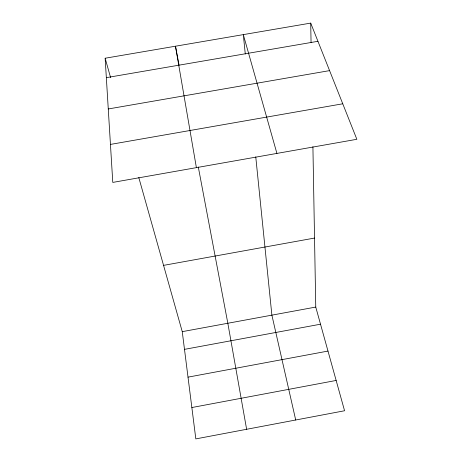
<?xml version="1.0" encoding="UTF-8"?>
<svg xmlns="http://www.w3.org/2000/svg" width="462" height="462" viewBox="0 0 462 462"><rect width="100%" height="100%" fill="white"/><g stroke="black" fill="none" stroke-linecap="round" stroke-linejoin="round"><path stroke-width="0.69" d="M191.851 407.536L336.145 380.451M184.494 349.359L320.518 324.203M188.011 377.142L327.985 351.074M138.785 177.523L182.253 331.652L315.76 307.068L312.913 146.766M163.56 265.373L314.535 238.063M110.447 144.415L342.758 103.788M108.264 108.963L329.585 70.622M106.341 77.656L317.943 41.303M105.145 58.229L310.712 23.1L356.855 139.293L112.786 182.409L105.145 58.229L110.614 77.639M276.923 153.413L243.307 34.621L245.282 53.996M315.76 307.068L344.565 410.758L195.824 438.9L182.253 331.652M295.709 420.004L271.887 315.148L255.757 156.861M179.06 65.159L175.479 46.212L196.39 167.637M198.302 167.013L227.83 323.261L246.627 429.29M310.712 23.1L311.059 42.487"/></g></svg>
